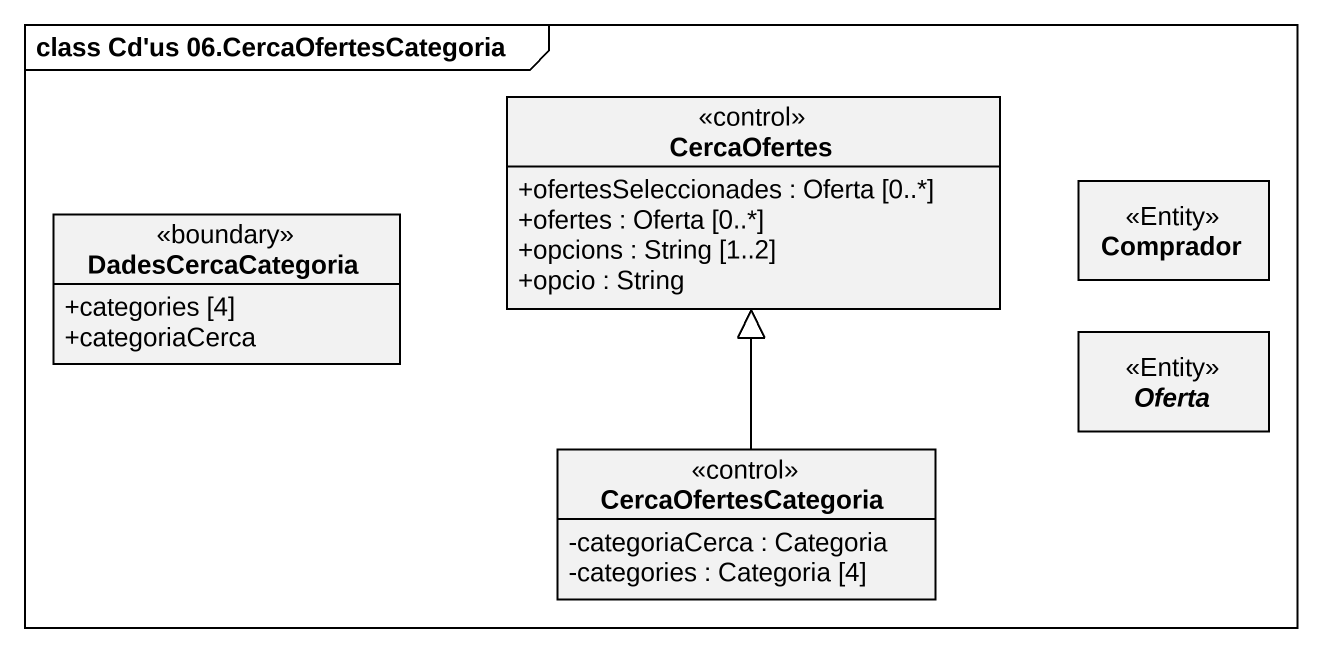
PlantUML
@startuml
mainframe class Cd'us 06.CercaOfertesCategoria
hide circle
hide empty members
skinparam classAttributeIconSize 0
class CercaOfertes <<control>> {
  +ofertesSeleccionades : Oferta [0..*]
  +ofertes : Oferta [0..*]
  +opcions : String [1..2]
  +opcio : String
}
class DadesCercaCategoria <<boundary>> {
  +categories [4]
  +categoriaCerca
}
class Comprador <<Entity>>
abstract class Oferta <<Entity>>
class CercaOfertesCategoria <<control>> {
  -categoriaCerca : Categoria
  -categories : Categoria [4]
}
CercaOfertesCategoria -up-|> CercaOfertes
@enduml
